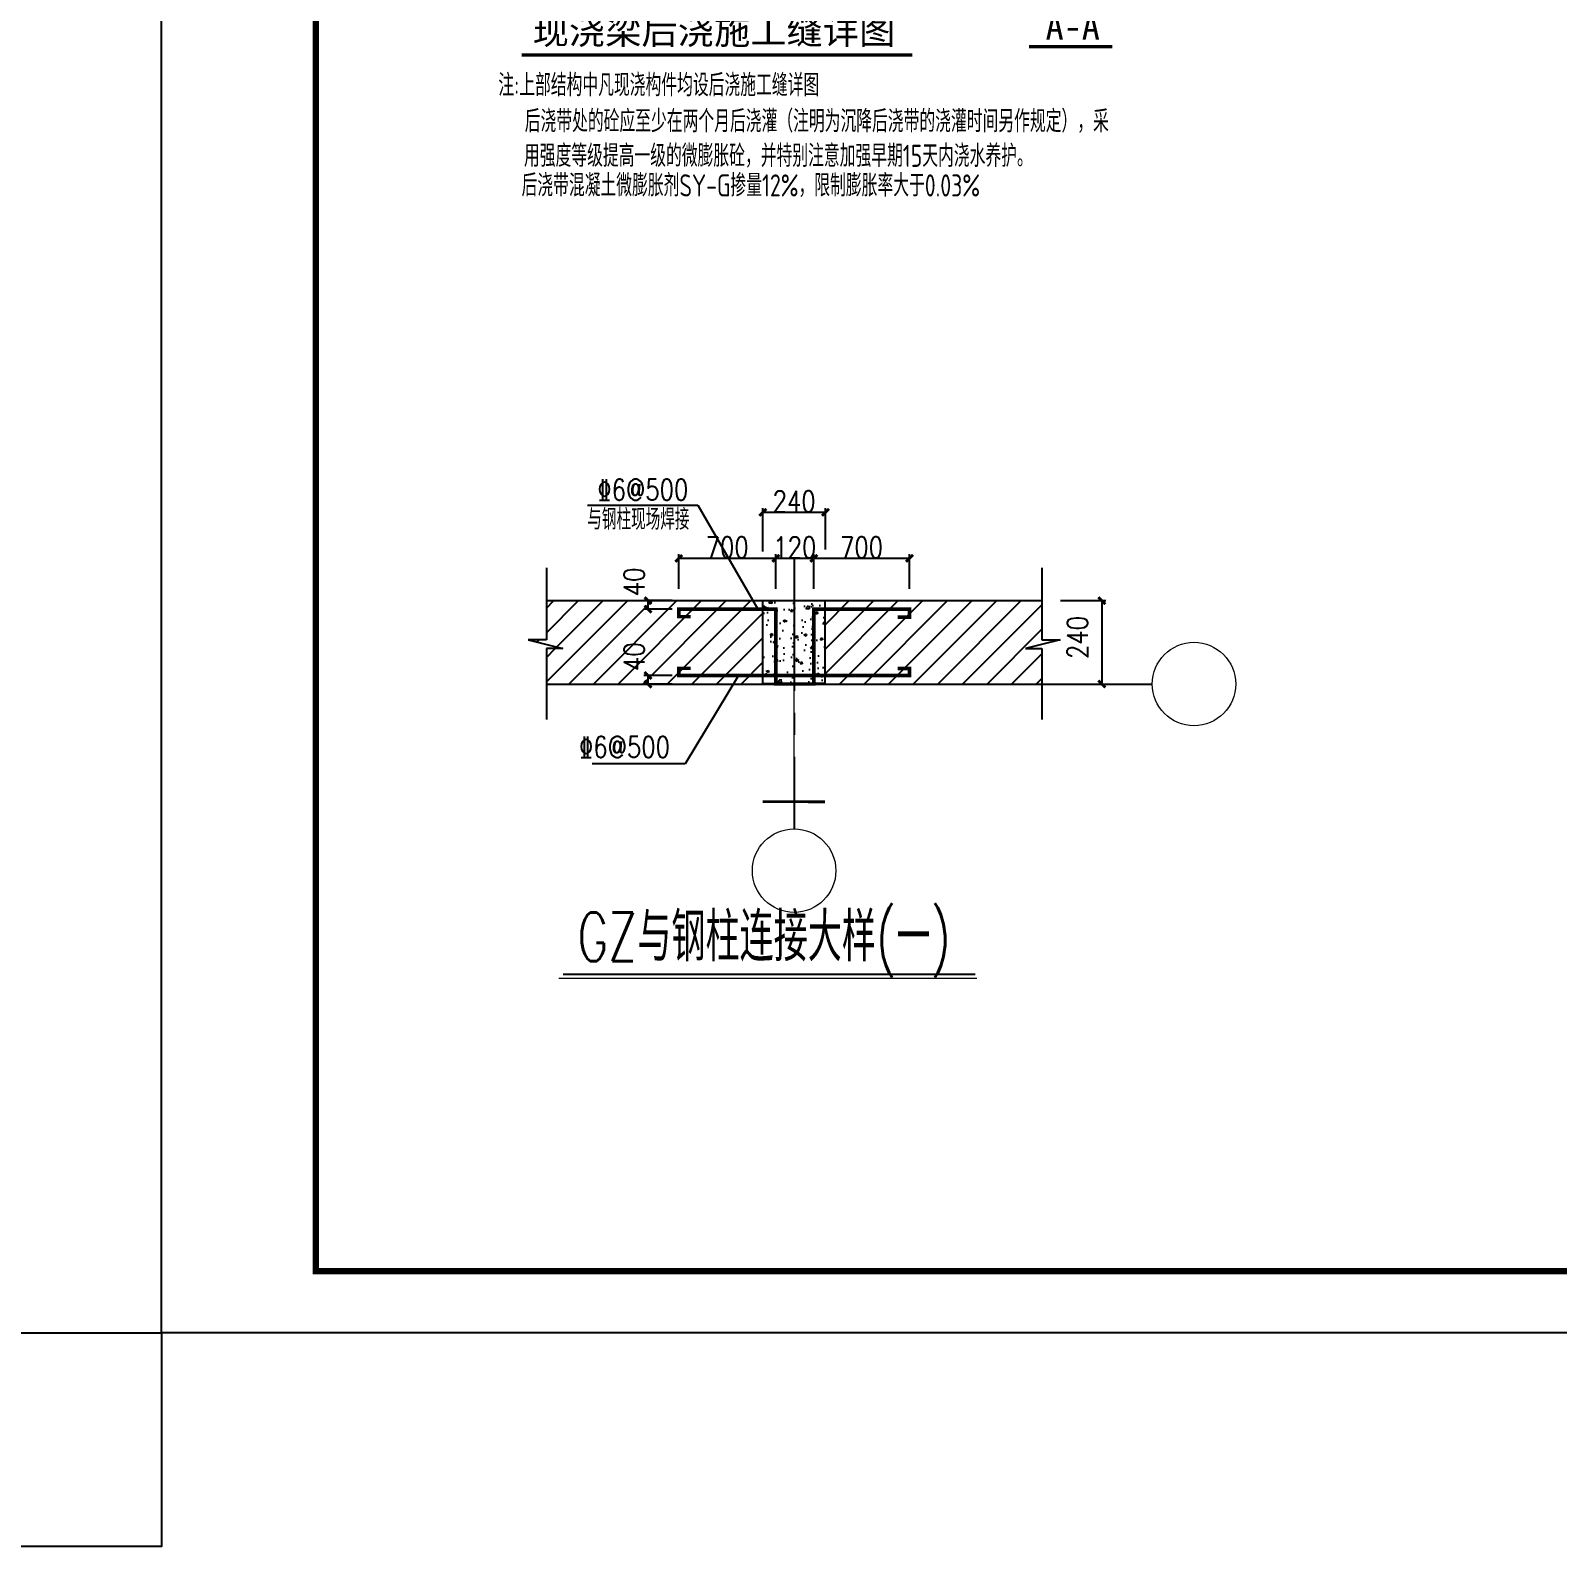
# Model space of a CAD drawing. Extents: x 2303022 to 2899168, y 17226141 to 18257813.
# Drawn here: x 2533029 to 2570122, y 18047260 to 18084103 of the extents above; entities that cross this region are included whole.
import ezdxf

# ---------------------------------------------------------------- set-up
doc = ezdxf.new("R2010")
doc.units = 0
doc.header["$LTSCALE"] = 1000
doc.header["$MEASUREMENT"] = 0
doc.linetypes.add('CENTER2', pattern=[28.575, 19.05, -3.175, 3.175, -3.175])
doc.layers.get('Defpoints').update_dxf_attribs({"color": 250})
for name, color, linetype in [('dim', 7, 'Continuous'), ('LVTRY', 6, 'Continuous'), ('R-tec-ysd', 1, 'Continuous'), ('TEXT', 7, 'Continuous'), ('THICK', 6, 'Continuous'), ('TK', 4, 'Continuous'), ('表格', 8, 'Continuous')]:
    doc.layers.add(name, color=color, linetype=linetype)
doc.layers.add('尺寸线', color=7, linetype='Continuous', lineweight=13)
doc.styles.add('-宋体', font='', dxfattribs={"width": 0.8})
doc.styles.add('_HZTXT', font='txt.shx', dxfattribs={"width": 0.8, "bigfont": 'hztxt.shx'})
doc.styles.add('TSSD_Dimension', font='Tssdeng.shx', dxfattribs={"width": 0.7, "bigfont": 'hztxt.shx'})
doc.styles.add('TSSD_Label', font='tssdeng.shx', dxfattribs={"width": 0.7, "bigfont": 'hztxt.shx'})
doc.styles.add('TSSD_REIN', font='tssdeng.shx', dxfattribs={"width": 0.7, "bigfont": 'tssdchn.shx'})
doc.styles.add('Z10', font='romans.shx', dxfattribs={"width": 0.7, "height": 1000, "bigfont": 'hztxt.shx'})
doc.styles.add('Z3', font='txt.shx', dxfattribs={"width": 0.8, "height": 300, "bigfont": 'hztxt.shx'})
doc.styles.get('-宋体').set_extended_font_data('SimSun')
doc.dimstyles.new('ISO-25_WS', dxfattribs={"dimtxt": 3, "dimasz": 100, "dimexe": 60, "dimexo": 0, "dimgap": 10, "dimtad": 1, "dimdec": 0, "dimdsep": 46, "dimtxsty": 'Z3', "dimblk1": 'ARCHTICK', "dimblk2": 'ARCHTICK', "dimsah": 1, "dimcen": 2.5, "dimclrd": 4, "dimclre": 4, "dimclrt": 7, "dimadec": 0, "dimazin": 0, "dimtfac": 1, "dimtdec": 4, "dimtmove": 2, "dimatfit": 3, "dimldrblk": 'ARCHTICK', "dimfxl": 0, "dimtolj": 1, "dimtzin": 0, "dimarcsym": 0})

# ---------------------------------------------------------------- blocks, each defined once
blk = doc.blocks.new('_ArchTick')
at = {"color": 0, "linetype": 'ByBlock', "const_width": 0.4}
blk.add_lwpolyline([(-0.5, -0.5), (0.5, 0.5)], dxfattribs=at)
blk = doc.blocks.new('*D334')
at = {"color": 4, "lineweight": -2}
for p, q in [((-109949, 774801), (-109949, 775425)), ((-109049, 775365), (-109949, 775365)), ((-109049, 774829), (-109049, 775425))]:
    blk.add_line(p, q, dxfattribs=at)
at = {"layer": 'Defpoints', "color": 0}
for p in [(-109949, 775365), (-109949, 774801), (-109049, 774829)]:
    blk.add_point(p, dxfattribs=at)
at = {"color": 4, "lineweight": -2, "xscale": 100, "yscale": 100, "zscale": 100, "rotation": 180}
blk.add_blockref('_ArchTick', (-109949, 775365), dxfattribs=at)
at = {"color": 4, "lineweight": -2, "xscale": 100, "yscale": 100, "zscale": 100}
blk.add_blockref('_ArchTick', (-109049, 775365), dxfattribs=at)
at = {"color": 7, "insert": (-109499, 775525), "char_height": 300, "attachment_point": 5, "style": 'Z3'}
blk.add_mtext('\\A1;240', dxfattribs=at)
blk = doc.blocks.new('*D335')
at = {"color": 4, "lineweight": -2}
for p, q in [((-111252, 774096), (-111659, 774096)), ((-111252, 773974), (-111659, 773974)), ((-111599, 773974), (-111599, 774096))]:
    blk.add_line(p, q, dxfattribs=at)
at = {"layer": 'Defpoints', "color": 0}
for p in [(-111599, 774096), (-111252, 774096), (-111252, 773974)]:
    blk.add_point(p, dxfattribs=at)
at = {"color": 4, "lineweight": -2, "xscale": 100, "yscale": 100, "zscale": 100}
for p, rotation in [((-111599, 774096), 90), ((-111599, 773974), 270)]:
    blk.add_blockref('_ArchTick', p, dxfattribs=dict(at, rotation=rotation))
at = {"color": 7, "insert": (-111799, 774366), "char_height": 300, "attachment_point": 5, "rotation": 90, "style": 'Z3'}
blk.add_mtext('\\A1;40', dxfattribs=at)
blk = doc.blocks.new('*D336')
at = {"color": 4, "lineweight": -2}
for p, q in [((-109762, 774266), (-109762, 774763)), ((-109216, 774703), (-109762, 774703)), ((-109216, 774266), (-109216, 774763))]:
    blk.add_line(p, q, dxfattribs=at)
at = {"layer": 'Defpoints', "color": 0}
for p in [(-109762, 774703), (-109762, 774266), (-109216, 774266)]:
    blk.add_point(p, dxfattribs=at)
at = {"color": 4, "lineweight": -2, "xscale": 100, "yscale": 100, "zscale": 100, "rotation": 180}
blk.add_blockref('_ArchTick', (-109762, 774703), dxfattribs=at)
at = {"color": 4, "lineweight": -2, "xscale": 100, "yscale": 100, "zscale": 100}
blk.add_blockref('_ArchTick', (-109216, 774703), dxfattribs=at)
at = {"color": 7, "insert": (-109489, 774863), "char_height": 300, "attachment_point": 5, "style": 'Z3'}
blk.add_mtext('\\A1;120', dxfattribs=at)
blk = doc.blocks.new('*D337')
at = {"color": 4, "lineweight": -2}
for p, q in [((-111157, 774266), (-111157, 774763)), ((-109762, 774703), (-111157, 774703)), ((-109762, 774266), (-109762, 774763))]:
    blk.add_line(p, q, dxfattribs=at)
at = {"layer": 'Defpoints', "color": 0}
for p in [(-111157, 774703), (-111157, 774266), (-109762, 774266)]:
    blk.add_point(p, dxfattribs=at)
at = {"color": 4, "lineweight": -2, "xscale": 100, "yscale": 100, "zscale": 100, "rotation": 180}
blk.add_blockref('_ArchTick', (-111157, 774703), dxfattribs=at)
at = {"color": 4, "lineweight": -2, "xscale": 100, "yscale": 100, "zscale": 100}
blk.add_blockref('_ArchTick', (-109762, 774703), dxfattribs=at)
at = {"color": 7, "insert": (-110460, 774863), "char_height": 300, "attachment_point": 5, "style": 'Z3'}
blk.add_mtext('\\A1;700', dxfattribs=at)
blk = doc.blocks.new('*D338')
at = {"color": 4, "lineweight": -2}
for p, q in [((-109216, 774266), (-109216, 774763)), ((-107841, 774703), (-109216, 774703)), ((-107841, 774266), (-107841, 774763))]:
    blk.add_line(p, q, dxfattribs=at)
at = {"layer": 'Defpoints', "color": 0}
for p in [(-109216, 774703), (-109216, 774266), (-107841, 774266)]:
    blk.add_point(p, dxfattribs=at)
at = {"color": 4, "lineweight": -2, "xscale": 100, "yscale": 100, "zscale": 100, "rotation": 180}
blk.add_blockref('_ArchTick', (-109216, 774703), dxfattribs=at)
at = {"color": 4, "lineweight": -2, "xscale": 100, "yscale": 100, "zscale": 100}
blk.add_blockref('_ArchTick', (-107841, 774703), dxfattribs=at)
at = {"color": 7, "insert": (-108529, 774863), "char_height": 300, "attachment_point": 5, "style": 'Z3'}
blk.add_mtext('\\A1;700', dxfattribs=at)
blk = doc.blocks.new('*D339')
at = {"color": 4, "lineweight": -2}
for p, q in [((-111252, 773019), (-111659, 773019)), ((-111252, 772896), (-111659, 772896)), ((-111599, 772896), (-111599, 773019))]:
    blk.add_line(p, q, dxfattribs=at)
at = {"layer": 'Defpoints', "color": 0}
for p in [(-111599, 773019), (-111252, 773019), (-111252, 772896)]:
    blk.add_point(p, dxfattribs=at)
at = {"color": 4, "lineweight": -2, "xscale": 100, "yscale": 100, "zscale": 100}
for p, rotation in [((-111599, 773019), 90), ((-111599, 772896), 270)]:
    blk.add_blockref('_ArchTick', p, dxfattribs=dict(at, rotation=rotation))
at = {"color": 7, "insert": (-111799, 773289), "char_height": 300, "attachment_point": 5, "rotation": 90, "style": 'Z3'}
blk.add_mtext('\\A1;40', dxfattribs=at)
blk = doc.blocks.new('*D340')
at = {"color": 4, "lineweight": -2}
for p, q in [((-105672, 774096), (-105016, 774096)), ((-105076, 774096), (-105076, 772896)), ((-105672, 772896), (-105016, 772896))]:
    blk.add_line(p, q, dxfattribs=at)
at = {"layer": 'Defpoints', "color": 0}
for p in [(-105672, 774096), (-105672, 772896), (-105076, 772896)]:
    blk.add_point(p, dxfattribs=at)
at = {"color": 4, "lineweight": -2, "xscale": 100, "yscale": 100, "zscale": 100}
for p, rotation in [((-105076, 774096), 90), ((-105076, 772896), 270)]:
    blk.add_blockref('_ArchTick', p, dxfattribs=dict(at, rotation=rotation))
at = {"color": 7, "insert": (-105425, 773567), "char_height": 300, "attachment_point": 5, "rotation": 90, "style": 'Z3'}
blk.add_mtext('\\A1;240', dxfattribs=at)
blk = doc.blocks.new('_ARROW')
blk.add_solid([(0, 0), (-1, 0.1), (-1, -0.1)])
blk = doc.blocks.new('A$C42645AC8')
at = {"layer": 'THICK'}
h = blk.add_hatch(dxfattribs=at)
h.set_pattern_fill('NET', color=256, scale=1184.433164, angle=45, style=0)
h.set_pattern_definition([(45, (-60331.35, -191404.68), (-104.69009, 104.69009), []), (135, (-60331.35, -191404.68), (-104.69009, -104.69009), [])])
h.paths.add_polyline_path([(6307, 6968), (6307, 7224), (3346, 7224), (3346, 6968)])
h.paths.add_polyline_path([(3346, 6968), (3346, 5585), (6307, 5585), (6307, 6968)])
h.paths.add_polyline_path([(6307, 5329), (6307, 5585), (3346, 5585), (3346, 5329)])
at = {"layer": 'dim'}
for p, q in [((1289, 7524), (1289, 8704)), ((3346, 7524), (3346, 8704)), ((3346, 7524), (3346, 8704)), ((6307, 7524), (6307, 8704)), ((6307, 7524), (6307, 8704)), ((8363, 7524), (8363, 8704)), ((1169, 8584), (3466, 8584)), ((3226, 8584), (6427, 8584)), ((6187, 8584), (8483, 8584)), ((14289, 6608), (14992, 6608)), ((14872, 6608), (14872, 6728)), ((14872, 6608), (14872, 6233)), ((14289, 6233), (14992, 6233)), ((14872, 6233), (14872, 6113)), ((14872, 5064), (14872, 5184)), ((13815, 5064), (14992, 5064)), ((14872, 5064), (14872, 4689)), ((13815, 4689), (14992, 4689)), ((14872, 4689), (14872, 4569))]:
    blk.add_line(p, q, dxfattribs=at)
at = {"layer": 'THICK'}
for p, q in [((834, 7527), (834, 6920)), ((9080, 7527), (9080, 6393)), ((834, 6920), (692, 6849)), ((834, 7224), (9080, 7224)), ((3346, 7224), (3346, 5329)), ((6307, 7224), (6307, 5329)), ((7138, 7171), (7138, 4253)), ((692, 6849), (976, 6849)), ((976, 6849), (834, 6778)), ((834, 6778), (834, 4986)), ((11857, 6864), (11857, 6451)), ((11857, 6608), (13989, 6608)), ((13515, 6608), (13989, 6608)), ((13989, 6864), (13989, 6451)), ((9080, 6393), (8938, 6322)), ((8938, 6322), (9222, 6322)), ((9222, 6322), (9080, 6251)), ((9080, 6251), (9080, 4986)), ((11857, 6451), (11715, 6380)), ((11715, 6380), (11999, 6380)), ((11999, 6380), (11857, 6309)), ((11857, 6309), (11857, 5895)), ((12529, 5064), (13259, 6227)), ((12559, 6227), (13294, 5035)), ((13989, 6451), (13847, 6380)), ((13847, 6380), (14131, 6380)), ((14131, 6380), (13989, 6309)), ((13989, 6309), (13989, 5895)), ((11857, 6134), (12331, 6134)), ((12331, 6134), (12331, 4689)), ((13515, 6134), (13989, 6134)), ((13515, 6134), (13515, 4689)), ((13989, 6134), (13989, 6016)), ((9642, 5646), (12932, 5646)), ((834, 5329), (9080, 5329)), ((12331, 4689), (13515, 4689)), ((7138, 4253), (9385, 4253))]:
    blk.add_line(p, q, dxfattribs=at)
for points, const_width in [([(5020, 8207), (5020, 7435)], 41.5), ([(8363, 6968), (1289, 6968), (1289, 6968), (1464, 6814)], 41.5), ([(1289, 6968), (8363, 6968), (8363, 6968), (8188, 6814)], 41.5), ([(7209, 7029), (7085, 6906)], 41.5), ([(12464, 6505), (12464, 4796), (13383, 4796), (13383, 6505), (12464, 6505)], 41.5), ([(8363, 5585), (1289, 5585), (1289, 5585), (1464, 5738)], 41.5), ([(1289, 5585), (8363, 5585), (8363, 5585), (8188, 5738)], 41.5), ([(7209, 5647), (7085, 5523)], 41.5), ([(5020, 4971), (5020, 4199)], 41.5), ([(11964, 2783), (13850, 2783)], 72.1), ([(517, 2596), (9334, 2596)], 72.1)]:
    blk.add_lwpolyline(points, dxfattribs=dict(at, const_width=const_width))
at = {"layer": 'THICK', "const_width": 59.2}
for points in [[(12588, 6227, 1), (12529, 6227, 1), (12588, 6227)], [(13318, 6227, 1), (13259, 6227, 1), (13318, 6227)], [(12588, 5064, 1), (12529, 5064, 1), (12588, 5064)], [(13323, 5064, 1), (13264, 5064, 1), (13323, 5064)]]:
    blk.add_lwpolyline(points, format="xyb", dxfattribs=at)
at = {"layer": 'THICK'}
blk.add_lwpolyline([(3346, 5576), (2358, 4203), (67, 4203)], dxfattribs=at)
at = {"layer": 'dim', "xscale": 120, "yscale": 120, "zscale": 120}
for p, rotation in [((1289, 8584), 180), ((3346, 8584), 180), ((6307, 8584), 180), ((14872, 6608), 270), ((14872, 6233), 90), ((14872, 5064), 270), ((14872, 4689), 90)]:
    blk.add_blockref('_ArchTick', p, dxfattribs=dict(at, rotation=rotation))
for p in [(3346, 8584), (6307, 8584), (8363, 8584)]:
    blk.add_blockref('_ArchTick', p, dxfattribs=at)
at = {"layer": 'THICK', "xscale": 284.2639593909151, "yscale": 284.263959390868, "zscale": 284.263959390863, "rotation": 57.73537815400558}
blk.add_blockref('_ARROW', (3346, 5576), dxfattribs=at)
at = {"layer": 'dim', "color": 7, "char_height": 550, "attachment_point": 5, "style": 'TSSD_Dimension'}
for s, insert in [('\\A1;La', (2317, 8884)), ('\\A1;800', (4826, 8884)), ('\\A1;La', (7335, 8884))]:
    blk.add_mtext(s, dxfattribs=dict(at, insert=insert))
at = {"layer": 'dim', "color": 7, "char_height": 500, "attachment_point": 5, "rotation": 90, "style": 'TSSD_Dimension'}
for insert in [(14572, 6608), (14572, 5064)]:
    blk.add_mtext('\\A1;80', dxfattribs=dict(at, insert=insert))
at = {"layer": 'THICK', "style": '-宋体'}
for s, height, p in [('A', 355, (5201, 7681)), ('砼表面凿毛', 312.2, (44, 4286)), ('A', 355, (5201, 4347)), ('现浇梁后浇施工缝详图', 600.4, (762, 2842)), ('A-A', 600.4, (12340, 2944))]:
    blk.add_text(s, height=height, dxfattribs=at).set_placement(p)
at = {"layer": 'THICK', "style": 'TSSD_REIN', "width": 0.7}
for p in [(9812, 5706), (7308, 4313)]:
    blk.add_text('4\x8416附加钢筋', height=349.7, dxfattribs=at).set_placement(p)
at = {"layer": '表格', "linetype": 'Continuous', "style": 'TSSD_REIN', "width": 0.75}
for s, p in [('注:上部结构中凡现浇构件均设后浇施工缝详图', (-11, 1667)), ('后浇带处的砼应至少在两个月后浇灌（注明为沉降后浇带的浇灌时间另作规定），采', (586, 853)), ('用强度等级提高一级的微膨胀砼，并特别注意加强早期15天内浇水养护。', (568, 72)), ('后浇带混凝土微膨胀剂SY-G掺量12%%%，限制膨胀率大于0.03%%%', (514, -597))]:
    blk.add_text(s, height=500, rotation=359.99, dxfattribs=at).set_placement(p)
blk = doc.blocks.new('GeYuanFrame_32285100', base_point=(20.09, 4.53))
at = {"layer": 'TK'}
blk.add_lwpolyline([(20.09, 4.53), (20.09, 598.53), (861.09, 598.53), (861.09, 4.53)], close=True, dxfattribs=at)
at = {"layer": 'TK', "const_width": 1}
blk.add_lwpolyline([(45.09, 588.53), (851.09, 588.53), (851.09, 14.53), (45.09, 14.53)], close=True, dxfattribs=at)
blk = doc.blocks.new('Z11')
at = {"linetype": 'ByBlock'}
h = blk.add_hatch(dxfattribs=at)
h.set_pattern_fill('AR-CONC', color=256, scale=50, style=0)
h.set_pattern_definition([(50, (-478819.8, 978800.96), (358.6301, -31.37607), [37.5, -412.5]), (355, (-478819.8, 978800.96), (-69.37567, 376.09607), [30, -330]), (100.4514, (-478789.9, 978798.34), (289.2547, 344.71977), [31.8701, -350.57106]), (46.1842, (-478819.8, 978900.96), (533.62052, -82.7595), [56.25, -618.75]), (96.6356, (-478775.3, 978894.06), (467.33135, 487.05894), [47.80514, -525.8565]), (351.1842, (-478819.8, 978900.96), (467.331, 487.0593), [45, -495]), (21, (-478769.8, 978875.96), (298.45353, -201.30945), [37.5, -412.5]), (326, (-478769.8, 978875.96), (121.65767, 362.57502), [30, -330]), (71.4514, (-478744.9, 978859.18), (420.11131, 161.26525), [31.8701, -350.57106]), (37.5, (-478819.79, 978800.96), (6.079928, 166.446927), [0, -326, 0, -335, 0, -331.25]), (7.5, (-478819.79, 978800.96), (131.53477, 197.205856), [0, -191, 0, -318.5, 0, -126.25]), (327.5, (-478931.29, 978800.96), (266.91122, -11.277436), [0, -125, 0, -390, 0, -517.5]), (317.5, (-478981.29, 978800.96), (291.59308, 50.05249), [0, -162.5, 0, -259, 0, -367.5])])
h.paths.add_polyline_path([(-109949.2, 772896.3), (-109762.1, 772897), (-109762.1, 773973.5), (-109949.2, 773973.5)])
h.paths.add_polyline_path([(-109499.2, 774096.3), (-109949.2, 774096.3), (-109949.2, 773973.5), (-109762.1, 773973.5), (-109762.1, 772897), (-109499.2, 772897.9)])
h.paths.add_polyline_path([(-109499.2, 772897.9), (-109216, 772898.8), (-109216, 773973.5), (-109054.6, 773973.5), (-109054.6, 774096.3), (-109499.2, 774096.3)])
h.paths.add_polyline_path([(-109216, 772898.8), (-109054.6, 772899.4), (-109054.6, 773973.5), (-109216, 773973.5)], flags=17)
for p, q in [((-112467.7, 775467.5), (-110885.6, 775467.5)), ((-110885.6, 775467.5), (-110025.6, 773981.9)), ((-113059.9, 774569.7), (-113059.9, 773530.6)), ((-105938.5, 774569.7), (-105938.5, 773530.6)), ((-113059.9, 773987.5), (-112951.1, 774096.3)), ((-113059.9, 773634), (-112597.5, 774096.3)), ((-113059.9, 772926.9), (-111890.4, 774096.3)), ((-112912.9, 773427.4), (-112244, 774096.3)), ((-112736.9, 772896.3), (-111536.9, 774096.3)), ((-112383.3, 772896.3), (-111183.3, 774096.3)), ((-112029.8, 772896.3), (-110829.8, 774096.3)), ((-111676.2, 772896.3), (-110476.2, 774096.3)), ((-111322.7, 772896.3), (-110122.7, 774096.3)), ((-111157.2, 773973.5), (-111157.2, 773864.1)), ((-109762.1, 773973.5), (-111157.2, 773973.5)), ((-109762.1, 772896.3), (-109762.1, 773973.5)), ((-109216, 772896.3), (-109216, 773973.5)), ((-109054.6, 773750.2), (-108708.4, 774096.3)), ((-109054.6, 773396.6), (-108354.9, 774096.3)), ((-109054.6, 773043.1), (-108001.3, 774096.3)), ((-108847.8, 772896.3), (-107647.8, 774096.3)), ((-108494.2, 772896.3), (-107294.2, 774096.3)), ((-108140.7, 772896.3), (-106940.7, 774096.3)), ((-107841.2, 773973.5), (-107841.2, 773857.8)), ((-107787.1, 772896.3), (-106587.1, 774096.3)), ((-107433.6, 772896.3), (-106233.6, 774096.3)), ((-107080, 772896.3), (-105938.5, 774037.9)), ((-111157.2, 773864.1), (-110987.9, 773864.1)), ((-110969.1, 772896.3), (-109949.2, 773916.3)), ((-107841.2, 773857.8), (-108010.5, 773857.8)), ((-113059.9, 773530.6), (-113323, 773530.6)), ((-113323, 773530.6), (-112825.9, 773405.5)), ((-113195.4, 773498.5), (-113163.3, 773530.6)), ((-110615.5, 772896.3), (-109949.2, 773562.7)), ((-106726.5, 772896.3), (-105938.5, 773684.3)), ((-105675.3, 773530.6), (-106172.4, 773405.5)), ((-105938.5, 773530.6), (-105675.3, 773530.6)), ((-105759.9, 773509.3), (-105738.6, 773530.6)), ((-113059.9, 773405.5), (-113059.9, 772386.6)), ((-113059.9, 773280.4), (-112934.8, 773405.5)), ((-112825.9, 773405.5), (-113059.9, 773405.5)), ((-106372.9, 772896.3), (-105938.5, 773330.8)), ((-106172.4, 773405.5), (-105938.5, 773405.5)), ((-105938.5, 773405.5), (-105938.5, 772386.6)), ((-110262, 772896.3), (-109949.2, 773209.1)), ((-110262, 772896.3), (-109949.2, 773209.1)), ((-110300.3, 773019.1), (-111064.5, 771748.6)), ((-109762.1, 772896.3), (-109216, 772896.3)), ((-109216, 772896.3), (-109762.1, 772896.3)), ((-106019.4, 772896.3), (-105938.5, 772977.2)), ((-111064.5, 771748.6), (-112401.4, 771748.6)), ((-109762.1, 771205.6), (-109216, 771205.6)), ((-109216, 771205.6), (-109762.1, 771205.6)), ((-112817.7, 768726.2), (-106896.9, 768726.2))]:
    blk.add_line(p, q)
at = {"color": 1, "linetype": 'CENTER2', "ltscale": 0.1}
for p, q in [((-109499.2, 774705.2), (-109499.2, 770813.3)), ((-108140.7, 772896.3), (-104351.5, 772896.3))]:
    blk.add_line(p, q, dxfattribs=at)
at = {"color": 2}
for p, q in [((-113059.9, 774096.3), (-105938.5, 774096.3)), ((-109949.2, 772896.3), (-109949.2, 774096.3)), ((-109054.6, 772899.4), (-109054.6, 774096.3)), ((-113059.9, 772896.3), (-105938.5, 772896.3))]:
    blk.add_line(p, q, dxfattribs=at)
for points, const_width in [([(-110987.9, 773864.1), (-111157.2, 773864.1), (-111157.2, 773973.5), (-109762.1, 773973.5), (-109762.1, 772896.3), (-109216, 772896.3), (-109216, 773973.5), (-107841.2, 773973.5), (-107841.2, 773857.8), (-108010.5, 773857.8)], 50), ([(-109216, 773973.5), (-107841.2, 773973.5)], 50), ([(-110987.9, 773122.2), (-111157.2, 773122.2), (-111157.2, 773019.1), (-109762.1, 773019.1), (-109762.1, 773019.1), (-109216, 773019.1), (-109216, 773019.1), (-107841.2, 773019.1), (-107841.2, 773119.1), (-108010.5, 773119.1)], 50), ([(-109949.2, 772896.3), (-109054.6, 772899.4)], 40), ([(-109949.2, 772896.3), (-109054.6, 772899.4)], 20), ([(-109499.2, 772896.3), (-109499.2, 771205.6)], 20), ([(-109949.2, 771205.6), (-109054.6, 771202.5)], 40), ([(-109949.2, 771205.6), (-109054.6, 771202.5)], 20), ([(-112884.1, 768662.9), (-106870.4, 768662.9)], 20)]:
    blk.add_lwpolyline(points, dxfattribs=dict(const_width=const_width))
at = {"layer": 'Defpoints', "color": 0, "linetype": 'ByBlock'}
blk.add_point((-108774, 774800.9), dxfattribs=at)
at = {"layer": '尺寸线', "color": 4}
for centre in [(-103751.5, 772896.3), (-109499.2, 770213.3)]:
    blk.add_circle(centre, 600, dxfattribs=at)
at = {"color": 7, "style": '_HZTXT', "width": 0.8}
for p in [(-112327, 775541.9), (-112591.4, 771840.7)]:
    blk.add_text('\x846@500', height=300, dxfattribs=at).set_placement(p)
at = {"color": 7, "linetype": 'ByBlock', "insert": (-109929.5, 769143.1), "char_height": 700, "attachment_point": 5, "style": 'Z10'}
blk.add_mtext('GZ与钢柱连接大样(一)', dxfattribs=at)
at = {"layer": 'TEXT', "style": 'TSSD_Label', "width": 0.7}
blk.add_text('与钢柱现场焊接', height=300, dxfattribs=at).set_placement((-112472.9, 775115.1))
for base, p1, p2, text, picture, middle in [((-109949.2, 775364.8), (-109049.2, 774829.5), (-109949.2, 774800.9), '240', '*D334', (-109499.2, 775524.8)), ((-111157.2, 774702.7), (-109762.1, 774266.5), (-111157.2, 774266.5), '700', '*D337', (-110459.6, 774862.7)), ((-109762.1, 774702.7), (-109216, 774266.5), (-109762.1, 774266.5), '120', '*D336', (-109489.1, 774862.7)), ((-109216, 774702.7), (-107841.2, 774266.5), (-109216, 774266.5), '700', '*D338', (-108528.6, 774862.7))]:
    dim = blk.add_linear_dim(base=base, p1=p1, p2=p2, text=text, dimstyle='ISO-25_WS')
    dim.commit()
    dim.dimension.update_dxf_attribs({"geometry": picture, "text_midpoint": middle})
for base, p1, p2, text, picture, middle in [((-111598.9, 774096.3), (-111251.8, 773973.5), (-111251.8, 774096.3), '40', '*D335', (-111798.9, 774366.5)), ((-105076.1, 772896), (-105671.8, 774096.3), (-105671.8, 772896), '240', '*D340', (-105424.7, 773567.1)), ((-111598.9, 773019.1), (-111251.8, 772896.3), (-111251.8, 773019.1), '40', '*D339', (-111798.9, 773289.3))]:
    dim = blk.add_linear_dim(base=base, p1=p1, p2=p2, angle=90, text=text, dimstyle='ISO-25_WS')
    dim.commit()
    dim.dimension.update_dxf_attribs({"geometry": picture, "text_midpoint": middle, "dimtype": 128})

msp = doc.modelspace()

# ---------------------------------------------------------------- linework, layer by layer
at = {"layer": 'R-tec-ysd'}
msp.add_lwpolyline([(2529847.2, 18052448.8), (2536209.8, 18052448.8), (2536209.8, 18047259.9), (2529847.2, 18047259.9)], close=True, dxfattribs=at)

# ---------------------------------------------------------------- block references
for name, p, xscale, yscale, zscale in [('A$C42645AC8', (2544404.1, 18080712.9), 1.076399996876717, 1.076400000602007, 1.0764), ('Z11', (2736631.8, 16762025.1), 1.689999997615814, 1.690000001341105, 1.69)]:
    msp.add_blockref(name, p, dxfattribs=dict(xscale=xscale, yscale=yscale, zscale=zscale))
at = {"layer": 'LVTRY', "xscale": 150, "yscale": 150, "zscale": 150}
msp.add_blockref('GeYuanFrame_32285100', (2536209.8, 18052448.8), dxfattribs=at)

doc.saveas('drawing.dxf')
